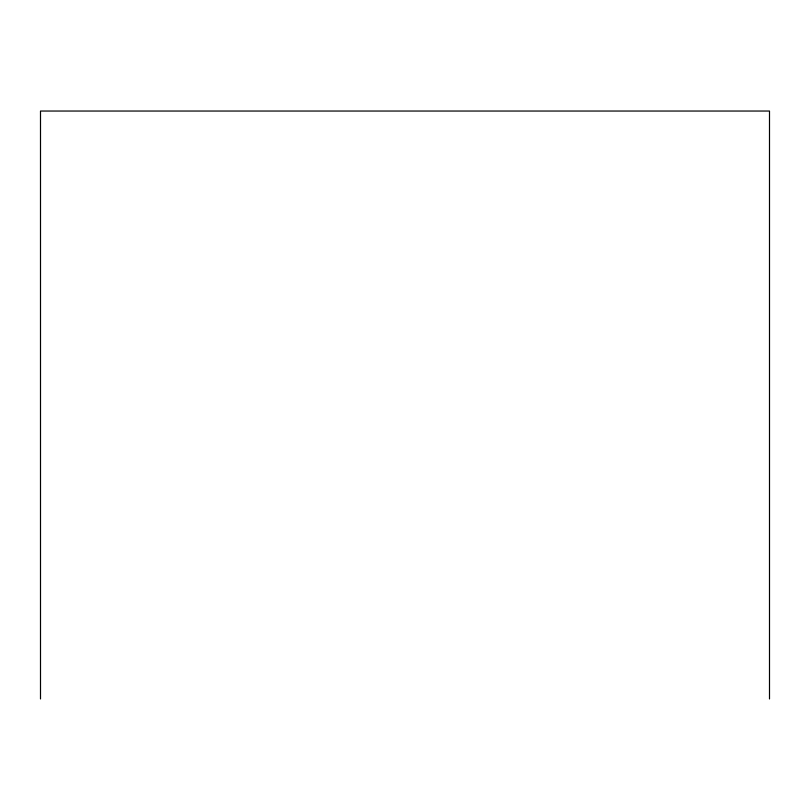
<?xml version="1.0" encoding="UTF-8"?>
<svg xmlns="http://www.w3.org/2000/svg" width="810" height="810" viewBox="0 0 810 810"><rect width="100%" height="100%" fill="white"/><g stroke="black" fill="none" stroke-linecap="round" stroke-linejoin="round"><path stroke-width="1.21" d="M769.5 698.959L769.5 111.041L40.5 111.041L40.5 698.959"/></g></svg>
